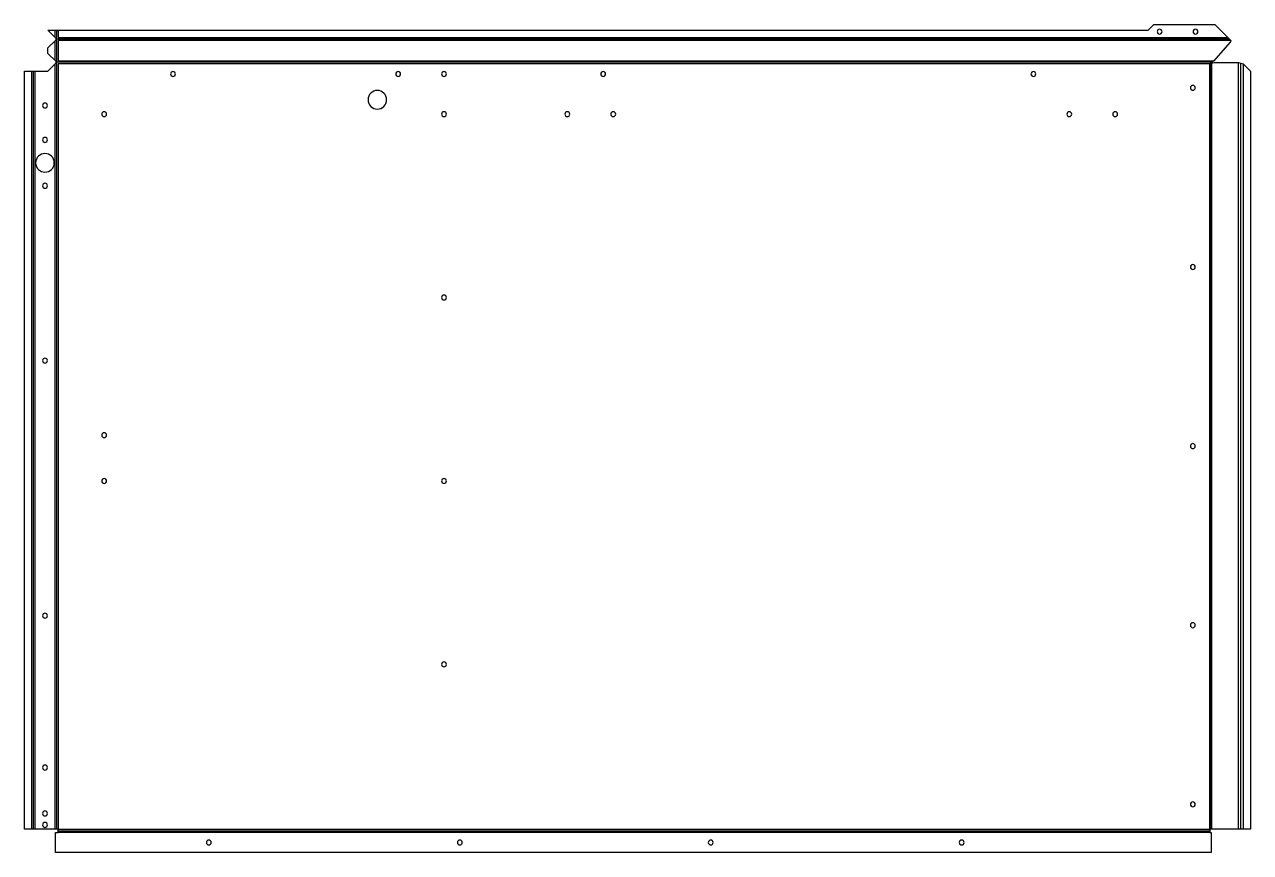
# Model space of a CAD drawing. Header units: millimetres. Extents: x -22 to 833, y 0 to 578.
import ezdxf

# ---------------------------------------------------------------- set-up
doc = ezdxf.new("R2010")
doc.units = ezdxf.units.MM

msp = doc.modelspace()

# ---------------------------------------------------------------- linework, layer by layer
at = {"layer": 'BEND'}
for p, q in [((0.87, 573.79), (0.87, 567.65)), ((818.53, 567.65), (0.53, 567.65)), ((0.87, 567.65), (0.87, 551.39)), ((806.43, 551.39), (0.53, 551.39)), ((0.87, 551.39), (0.87, 16.26)), ((805.7, 16.26), (805.7, 550.47)), ((826.71, 16.26), (826.71, 550.71)), ((-15.39, 545.19), (-15.39, 16.26)), ((2, 15.13), (805.09, 15.13))]:
    msp.add_line(p, q, dxfattribs=at)
at = {"layer": 'BEND_EXTENT'}
for p, q in [((-0.26, 568.86), (-0.26, 573.79)), ((2, 573.79), (2, 568.79)), ((-0.26, 552.59), (-0.26, 566.45)), ((2, 568.79), (817.49, 568.79)), ((819.57, 566.52), (2, 566.52)), ((2, 566.52), (2, 552.52)), ((-0.26, 16.26), (-0.26, 550.19)), ((2, 552.52), (807.77, 552.52)), ((806.3, 550.67), (806.3, 16.26)), ((825.06, 16.26), (825.06, 551.16)), ((828.37, 550.26), (828.37, 16.26)), ((-16.52, 16.26), (-16.52, 545.19)), ((-14.26, 545.19), (-14.26, 16.26)), ((805.09, 14), (2, 14))]:
    msp.add_line(p, q, dxfattribs=at)
msp.add_lwpolyline([(2, 550.26), (2, 16.26), (805.09, 16.26), (805.09, 550.26)], close=True, dxfattribs=at)
at = {"layer": 'INTERIOR_PROFILES', "extrusion": (0, 0, -1)}
for centre, radius in [((-770, 572.79), 1.7), ((-795, 572.79), 1.7), ((-82, 543.26), 1.7), ((-239, 543.26), 1.7), ((-271, 543.26), 1.7), ((-382, 543.26), 1.7), ((-682, 543.26), 1.7), ((-224.5, 525.26), 6.5), ((-793.17, 533.59), 1.7), ((7.26, 521.26), 1.7), ((-34, 515.26), 1.7), ((-271, 515.26), 1.7), ((-357, 515.26), 1.7), ((-389, 515.26), 1.7), ((-707, 515.26), 1.7), ((-739, 515.26), 1.7), ((7.26, 497.26), 1.7), ((7.26, 481.26), 6.5), ((7.26, 465.26), 1.7), ((-793.17, 408.59), 1.7), ((-271, 387.26), 1.7), ((7.26, 343.26), 1.7), ((-34, 291.26), 1.7), ((-793.17, 283.59), 1.7), ((-34, 259.26), 1.7), ((-271, 259.26), 1.7), ((7.26, 165.26), 1.7), ((-793.17, 158.59), 1.7), ((-271, 131.26), 1.7), ((7.26, 59.26), 1.7), ((-793.17, 33.59), 1.7), ((7.26, 27.26), 1.7), ((7.26, 19.26), 1.7), ((-107, 7), 1.7), ((-282, 7), 1.7), ((-457, 7), 1.7), ((-632, 7), 1.7)]:
    msp.add_circle(centre, radius, dxfattribs=at)
at = {"layer": 'OUTER_PROFILES'}
msp.add_lwpolyline([(0.23, 552.1), (-5.26, 557.59), (-5.26, 561.45), (0.23, 566.95, 0.414214), (0.23, 568.36), (-5.19, 573.79), (762, 573.79), (766, 577.79), (808.49, 577.79), (817.49, 568.79), (819.57, 566.52, -0.183553), (819.06, 565.2), (807.77, 552.52), (805.09, 550.26), (806.3, 550.67, -0.135448), (808.09, 551.16), (825.06, 551.16), (828.37, 550.26), (833.37, 545.26), (833.37, 16.26), (805.09, 16.26), (805.09, 14), (805.99, 14), (805.99, 0), (0, 0), (0, 14), (2, 14), (2, 16.26), (-21.52, 16.26), (-21.52, 545.19), (-5.26, 545.19), (0.23, 550.69, 0.414214)], format="xyb", close=True, dxfattribs=at)

doc.saveas('drawing.dxf')
